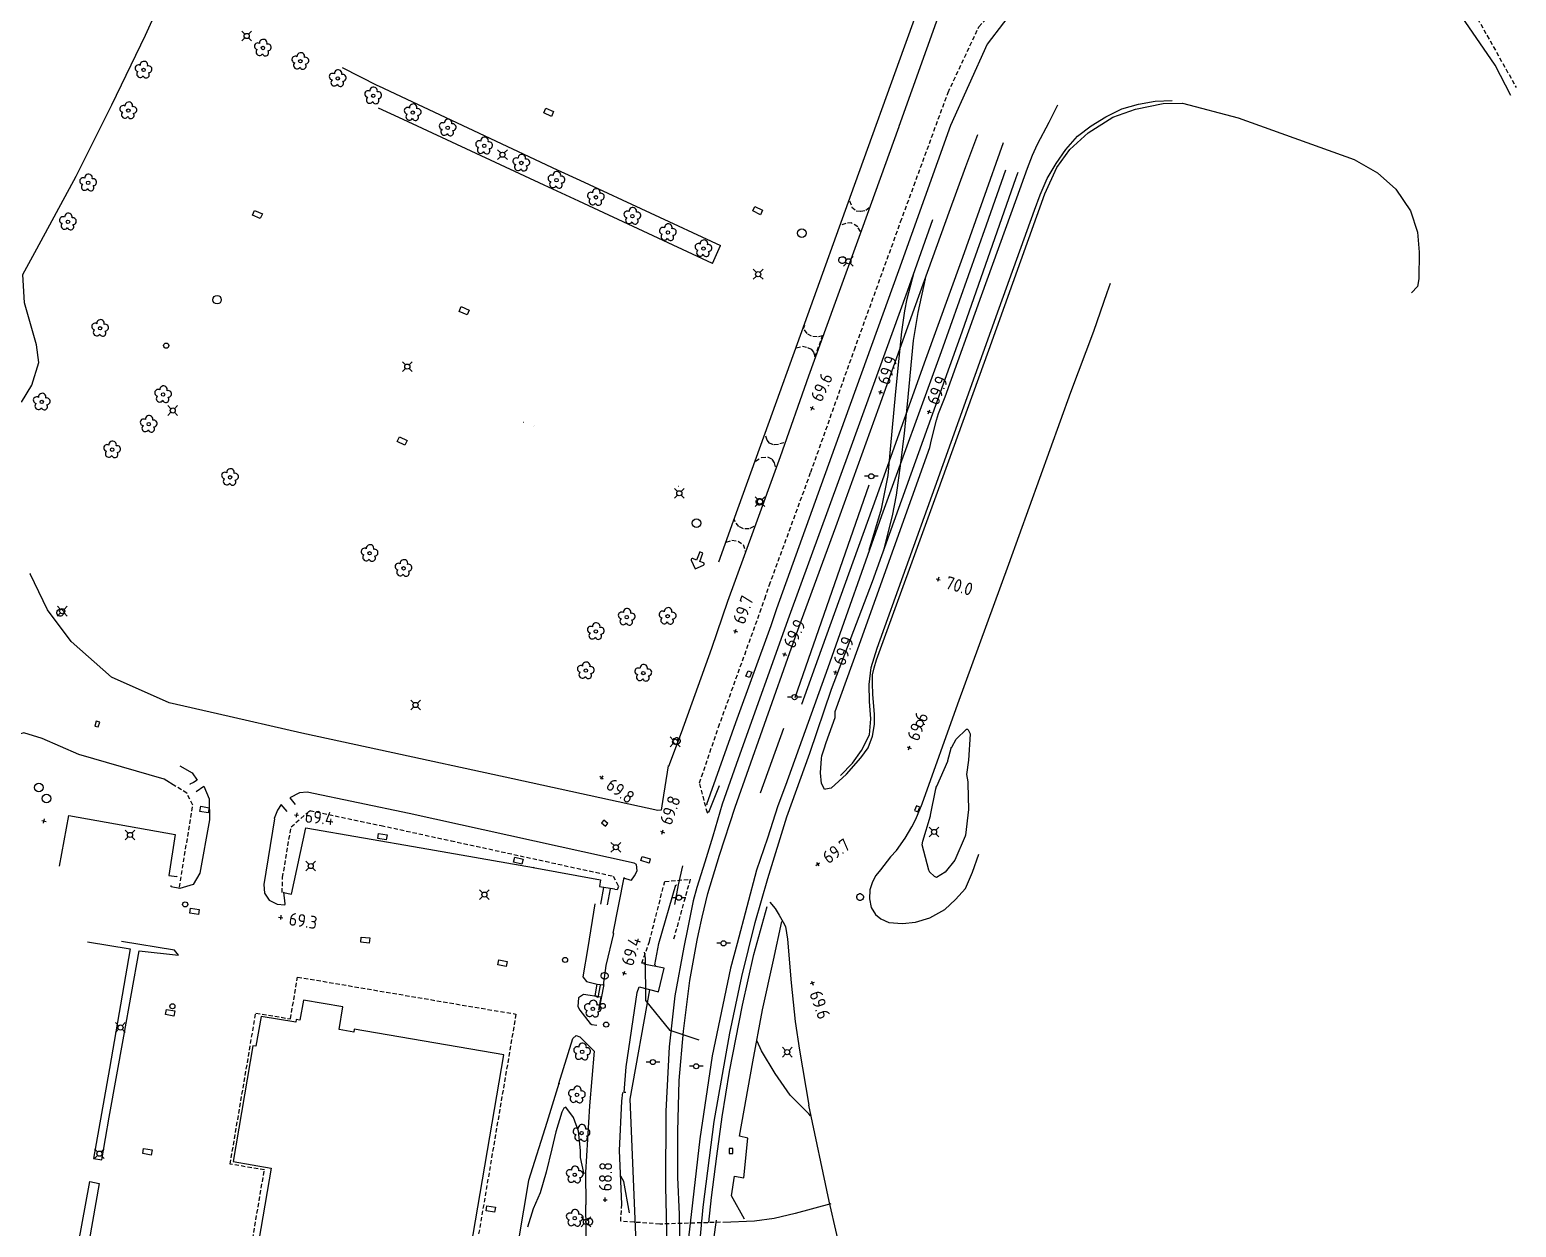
# Model space of a CAD drawing. Header units: metres. Extents: x 152530 to 152967, y 6408371 to 6408801.
# Drawn here: x 152794 to 152967.4, y 6408505.3 to 6408644.9 of the extents above; entities that cross this region are included whole.
import ezdxf
from ezdxf.enums import TextEntityAlignment as Align

# ---------------------------------------------------------------- set-up
doc = ezdxf.new("R2010")
doc.units = ezdxf.units.M
doc.linetypes.add('DASHED', pattern=[0.75, 0.5, -0.25])
for name, color, linetype in [('M-BEF-BELYSNINGSSTOLPE', 4, 'Continuous'), ('M-BEF-BRUNNAR-VA', 4, 'Continuous'), ('M-BEF-BYGGNAD', 3, 'Continuous'), ('M-BEF-ELSKÅP', 4, 'Continuous'), ('M-BEF-MARKLINJE', 4, 'Continuous'), ('M-BEF-MUR', 4, 'Continuous'), ('M-BEF-NIVÅ', 4, 'Continuous'), ('M-BEF-NIVÅKURVA-PRIMÄR-0.5M', 12, 'Continuous'), ('M-BEF-NIVÅKURVA-PRIMÄR-1.0M', 12, 'Continuous'), ('M-BEF-OPTO-INFO', 4, 'Continuous'), ('M-BEF-STAKET', 4, 'STAKET'), ('M-BEF-TELESKÅP', 4, 'Continuous'), ('M-BEF-TRAPPA', 4, 'Continuous'), ('M-BEF-TRÄD', 4, 'Continuous'), ('M-BEF-VÄGKANT', 1, 'DASHED'), ('M-BEF-VÄGKANTSTÖD', 1, 'Continuous'), ('OLD-Bef_Trafikanordning_Vägvisning_o_Portaler', 7, 'Continuous'), ('OLD-M-BEF-BELYSNINGSSTOLPE', 7, 'Continuous'), ('OLD-M-BEF-BRUNNAR-INMÄTT', 7, 'Continuous'), ('OLD-M-BEF-BRUNNAR-VA', 7, 'Continuous'), ('OLD-M-BEF-MARKLINJE', 7, 'Continuous'), ('OLD-M-BEF-TRÄD', 7, 'Continuous'), ('OLD-M-BEF-VÄGKANT', 7, 'Continuous')]:
    doc.layers.add(name, color=color, linetype=linetype)
doc.layers.add('M-BEF-SPÅRVÄG', color=253, linetype='Continuous', lineweight=18)
doc.styles.add('ISO', font='iso8', dxfattribs={"height": 2.5})
doc.styles.add('SNABB', font='iso8')
doc.linetypes.add('STAKET', pattern='A,7,[134,morastr.shx,S=0.8,R=0,X=0,Y=0],0.6,[134,morastr.shx,S=0.8,R=0,X=0,Y=0],1', length=8.6)

# ---------------------------------------------------------------- blocks, each defined once
blk = doc.blocks.new('PRI_T_RÄNNSTEN')
blk.add_lwpolyline([(-0.5, 0.3), (0.5, 0.3), (0.5, -0.3), (-0.5, -0.3)], close=True)
blk = doc.blocks.new('PRI_T_BRUNN')
blk.add_circle((0, 0), 0.3)
blk = doc.blocks.new('PRI_NIVÅ_HÖJDPUNKT_ISM')
for p, q in [((-0.25, 0), (0.25, 0)), ((0, 0.25), (0, -0.25))]:
    blk.add_line(p, q)
blk = doc.blocks.new('PRI_M_LÖVTRÄD')
blk.add_circle((0, 0), 0.2)
for centre, radius, start, end in [((-0.601762, 0.206006), 0.384732, 57.341651, 261.23001), ((0.047722, 0.56156), 0.443002, 345.022908, 184.096476), ((0.585988, 0.07036), 0.392534, 269.444378, 106.321877), ((-0.395828, -0.476108), 0.401424, 131.233971, 330.911027), ((0.306072, -0.564084), 0.367104, 196.976003, 41.224955)]:
    blk.add_arc(centre, radius, start, end)
blk = doc.blocks.new('PRI_L_BELYS')
for points in [[(-0.21, 0.21, 0), (-0.57, 0.57, 0)], [(0.21, 0.21, 0), (0.57, 0.57, 0)], [(-0.21, -0.21, 0), (-0.57, -0.57, 0)], [(0.21, -0.21, 0), (0.57, -0.57, 0)]]:
    blk.add_polyline3d(points)
blk.add_circle((0, 0), 0.3)
blk = doc.blocks.new('PRI_L_ALLM')
for points in [[(-0.3, 0, 0), (-0.8, 0, 0)], [(0.8, 0, 0), (0.3, 0, 0)]]:
    blk.add_polyline3d(points)
blk.add_circle((0, 0), 0.3)
blk = doc.blocks.new('REKTANGEL')
for p, q in [((-0.5, 0.35), (-0.5, -0.35)), ((0.5, 0.35), (-0.5, 0.35)), ((0.5, -0.35), (0.5, 0.35)), ((-0.5, -0.35), (0.5, -0.35))]:
    blk.add_line(p, q)
blk = doc.blocks.new('LÖVTRÄD')
blk.add_circle((0, 0), 0.2)
for centre, radius, start, end in [((-0.601762, 0.206006), 0.384732, 57.341651, 261.23001), ((0.047722, 0.56156), 0.443002, 345.022908, 184.096476), ((0.585988, 0.07036), 0.392534, 269.444378, 106.321877), ((-0.395828, -0.476108), 0.401424, 131.233971, 330.911027), ((0.306072, -0.564084), 0.367104, 196.976003, 41.224955)]:
    blk.add_arc(centre, radius, start, end)
blk = doc.blocks.new('BRUNN')
at = {"linetype": 'Continuous'}
blk.add_circle((0, 0), 0.5, dxfattribs=at)

msp = doc.modelspace()

# ---------------------------------------------------------------- linework, layer by layer
at = {"layer": 'M-BEF-BYGGNAD', "linetype": 'DASHED', "lineweight": -3}
msp.add_lwpolyline([(152848.27, 6408500.57), (152840.71, 6408456.01), (152831.23, 6408457.62), (152832.03, 6408462.32), (152813.49, 6408465.47), (152821.38, 6408511.95), (152817.39, 6408512.62), (152820.38, 6408530.24), (152824.43, 6408529.56), (152825.25, 6408534.44), (152850.73, 6408530.11), (152845.79, 6408500.99)], close=True, dxfattribs=at)
at = {"layer": 'M-BEF-BYGGNAD', "lineweight": -3}
msp.add_lwpolyline([(152814.2, 6408465.62), (152834.17, 6408462.22), (152833.37, 6408457.48), (152840.25, 6408456.28), (152847.85, 6408500.71), (152845.19, 6408501.22), (152849.32, 6408525.36), (152831.85, 6408528.34), (152831.83, 6408528.02), (152830.09, 6408528.33), (152830.52, 6408530.95), (152825.93, 6408531.74), (152825.5, 6408529.42), (152825.11, 6408529.49), (152825.05, 6408529.16), (152820.99, 6408529.85), (152820.39, 6408526.37), (152820.05, 6408526.43), (152817.74, 6408512.93), (152822.16, 6408512.17)], close=True, dxfattribs=at)
at = {"layer": 'M-BEF-ELSKÅP'}
msp.add_lwpolyline([(152877.54, 6408569.54), (152877.82, 6408570.16), (152878.24, 6408569.97), (152877.96, 6408569.35)], close=True, dxfattribs=at)
msp.add_lwpolyline([(152877.54, 6408569.54), (152877.82, 6408570.16), (152878.24, 6408569.97), (152877.96, 6408569.35)], close=True, dxfattribs=at)
at = {"layer": 'M-BEF-MUR'}
msp.add_lwpolyline([(152852.74, 6408547.21), (152860.58, 6408545.76), (152860.48, 6408545.01), (152862.24, 6408544.71), (152862.22, 6408544.73)], dxfattribs=at)
at = {"layer": 'M-BEF-NIVÅKURVA-PRIMÄR-0.5M', "lineweight": -3}
for points in [[(152872.09, 6408527.07), (152868.71, 6408528.19), (152865.9, 6408531.72), (152865.86, 6408536.65), (152865.73, 6408537.35)], [(152885.09, 6408518.27), (152884.9, 6408518.47), (152882.71, 6408520.67), (152880.98, 6408523.19), (152879.39, 6408525.83), (152878.89, 6408526.97)]]:
    msp.add_lwpolyline(points, dxfattribs=at)
at = {"layer": 'M-BEF-NIVÅKURVA-PRIMÄR-1.0M', "lineweight": -3}
msp.add_lwpolyline([(152903.43, 6408557.19), (152903.43, 6408556.99), (152903.53, 6408553.98), (152903.18, 6408550.98), (152903.12, 6408550.85), (152901.92, 6408548.05), (152900.8, 6408546.68), (152899.81, 6408546.04), (152899.55, 6408546.17), (152898.96, 6408546.7), (152898.97, 6408546.76), (152898.9, 6408546.9), (152898.14, 6408549.84), (152898.21, 6408550.3), (152899.08, 6408553.23), (152899.08, 6408553.3), (152899.7, 6408556.37), (152899.76, 6408556.5), (152899.76, 6408556.56), (152899.83, 6408556.69), (152901.1, 6408559.62), (152901.1, 6408559.69), (152901.5, 6408561.12), (152901.5, 6408561.19), (152901.57, 6408561.25), (152902.1, 6408562.16), (152903.28, 6408563.33), (152903.41, 6408563.33), (152903.48, 6408563.27), (152903.74, 6408562.81), (152903.74, 6408562.74), (152903.51, 6408559.74), (152903.31, 6408558.04)], close=True, dxfattribs=at)
for points in [[(152858.74, 6408511.48), (152858.67, 6408511.59), (152858.26, 6408513.38), (152858.26, 6408514.2), (152858.03, 6408516.45), (152857.46, 6408518.06), (152856.57, 6408519.25), (152856.32, 6408519.14), (152856.08, 6408518.7), (152855.4, 6408516.37), (152854.91, 6408514.39), (152854.26, 6408511.67), (152853.56, 6408509.28), (152852.75, 6408507.42), (152852.06, 6408505.26)], [(152863.96, 6408506.96), (152863.33, 6408510.58), (152862.97, 6408511.23)]]:
    msp.add_lwpolyline(points, dxfattribs=at)
at = {"layer": 'M-BEF-OPTO-INFO'}
for p, q in [((152888.41, 6408618.1), (152888.45, 6408618.22)), ((152888.41, 6408617.97), (152888.41, 6408618.1)), ((152888.45, 6408617.85), (152888.41, 6408617.97)), ((152888.45, 6408618.22), (152888.52, 6408618.32)), ((152888.52, 6408617.75), (152888.45, 6408617.85)), ((152888.52, 6408618.32), (152888.62, 6408618.39)), ((152888.62, 6408617.68), (152888.52, 6408617.75)), ((152888.62, 6408618.39), (152888.74, 6408618.43)), ((152888.74, 6408617.64), (152888.62, 6408617.68)), ((152888.74, 6408618.43), (152888.87, 6408618.43)), ((152888.87, 6408617.64), (152888.74, 6408617.64)), ((152888.87, 6408618.43), (152888.99, 6408618.39)), ((152888.99, 6408617.68), (152888.87, 6408617.64)), ((152888.99, 6408618.39), (152889.09, 6408618.32)), ((152889.09, 6408617.75), (152888.99, 6408617.68)), ((152889.09, 6408618.32), (152889.16, 6408618.22)), ((152889.16, 6408617.85), (152889.09, 6408617.75)), ((152889.16, 6408618.22), (152889.2, 6408618.1)), ((152889.2, 6408617.97), (152889.16, 6408617.85)), ((152889.2, 6408618.1), (152889.2, 6408617.97)), ((152878.75, 6408589.92), (152878.79, 6408590.04)), ((152878.75, 6408589.8), (152878.75, 6408589.92)), ((152878.79, 6408589.68), (152878.75, 6408589.8)), ((152878.79, 6408590.04), (152878.86, 6408590.14)), ((152878.86, 6408589.58), (152878.79, 6408589.68)), ((152878.86, 6408590.14), (152878.96, 6408590.21)), ((152878.96, 6408589.5), (152878.86, 6408589.58)), ((152878.96, 6408590.21), (152879.08, 6408590.25)), ((152879.08, 6408589.46), (152878.96, 6408589.5)), ((152879.08, 6408590.25), (152879.21, 6408590.25)), ((152879.2, 6408589.46), (152879.08, 6408589.46)), ((152879.32, 6408589.5), (152879.2, 6408589.46)), ((152879.21, 6408590.25), (152879.33, 6408590.21)), ((152879.42, 6408589.57), (152879.32, 6408589.5)), ((152879.33, 6408590.21), (152879.43, 6408590.14)), ((152879.5, 6408589.67), (152879.42, 6408589.57)), ((152879.43, 6408590.14), (152879.5, 6408590.04)), ((152879.5, 6408590.04), (152879.54, 6408589.92)), ((152879.54, 6408589.79), (152879.5, 6408589.67)), ((152879.54, 6408589.92), (152879.54, 6408589.79)), ((152797.21, 6408577.11), (152797.29, 6408577.21)), ((152797.29, 6408577.21), (152797.39, 6408577.28)), ((152797.39, 6408577.28), (152797.51, 6408577.32)), ((152797.51, 6408577.32), (152797.63, 6408577.32)), ((152797.63, 6408577.32), (152797.75, 6408577.28)), ((152797.75, 6408577.28), (152797.85, 6408577.21)), ((152797.85, 6408577.21), (152797.93, 6408577.11)), ((152797.17, 6408576.99), (152797.21, 6408577.11)), ((152797.17, 6408576.86), (152797.17, 6408576.99)), ((152797.21, 6408576.74), (152797.17, 6408576.86)), ((152797.29, 6408576.64), (152797.21, 6408576.74)), ((152797.39, 6408576.57), (152797.29, 6408576.64)), ((152797.51, 6408576.53), (152797.39, 6408576.57)), ((152797.63, 6408576.53), (152797.51, 6408576.53)), ((152797.75, 6408576.57), (152797.63, 6408576.53)), ((152797.85, 6408576.64), (152797.75, 6408576.57)), ((152797.93, 6408576.74), (152797.85, 6408576.64)), ((152797.93, 6408577.11), (152797.97, 6408576.99)), ((152797.97, 6408576.86), (152797.93, 6408576.74)), ((152797.97, 6408576.99), (152797.97, 6408576.86)), ((152897.46, 6408564.06), (152897.5, 6408564.18)), ((152897.46, 6408563.94), (152897.46, 6408564.06)), ((152897.5, 6408563.81), (152897.46, 6408563.94)), ((152897.5, 6408564.18), (152897.57, 6408564.28)), ((152897.57, 6408563.71), (152897.5, 6408563.81)), ((152897.57, 6408564.28), (152897.67, 6408564.35)), ((152897.67, 6408563.64), (152897.57, 6408563.71)), ((152897.67, 6408564.35), (152897.79, 6408564.39)), ((152897.79, 6408563.6), (152897.67, 6408563.64)), ((152897.79, 6408564.39), (152897.92, 6408564.39)), ((152897.91, 6408563.6), (152897.79, 6408563.6)), ((152898.03, 6408563.64), (152897.91, 6408563.6)), ((152897.92, 6408564.39), (152898.04, 6408564.35)), ((152898.14, 6408563.71), (152898.03, 6408563.64)), ((152898.04, 6408564.35), (152898.14, 6408564.28)), ((152898.14, 6408564.28), (152898.21, 6408564.18)), ((152898.21, 6408563.81), (152898.14, 6408563.71)), ((152898.21, 6408564.18), (152898.25, 6408564.06)), ((152898.25, 6408563.93), (152898.21, 6408563.81)), ((152898.25, 6408564.06), (152898.25, 6408563.93)), ((152869.08, 6408562.02), (152869.12, 6408562.14)), ((152869.08, 6408561.9), (152869.08, 6408562.02)), ((152869.12, 6408561.77), (152869.08, 6408561.9)), ((152869.12, 6408562.14), (152869.2, 6408562.24)), ((152869.2, 6408561.67), (152869.12, 6408561.77)), ((152869.2, 6408562.24), (152869.3, 6408562.31)), ((152869.3, 6408561.6), (152869.2, 6408561.67)), ((152869.3, 6408562.31), (152869.42, 6408562.35)), ((152869.42, 6408561.56), (152869.3, 6408561.6)), ((152869.42, 6408562.35), (152869.54, 6408562.35)), ((152869.54, 6408562.35), (152869.66, 6408562.31)), ((152869.66, 6408561.6), (152869.54, 6408561.56)), ((152869.66, 6408562.31), (152869.76, 6408562.24)), ((152869.76, 6408561.67), (152869.66, 6408561.6)), ((152869.76, 6408562.24), (152869.84, 6408562.14)), ((152869.83, 6408561.77), (152869.76, 6408561.67)), ((152869.88, 6408561.89), (152869.83, 6408561.77)), ((152869.84, 6408562.14), (152869.88, 6408562.02)), ((152869.88, 6408562.02), (152869.88, 6408561.89)), ((152869.54, 6408561.56), (152869.42, 6408561.56)), ((152890.48, 6408543.83), (152890.52, 6408543.95)), ((152890.48, 6408543.7), (152890.48, 6408543.83)), ((152890.52, 6408543.58), (152890.48, 6408543.7)), ((152890.52, 6408543.95), (152890.59, 6408544.05)), ((152890.59, 6408543.48), (152890.52, 6408543.58)), ((152890.59, 6408544.05), (152890.7, 6408544.12)), ((152890.69, 6408543.41), (152890.59, 6408543.48)), ((152890.81, 6408543.37), (152890.69, 6408543.41)), ((152890.7, 6408544.12), (152890.82, 6408544.16)), ((152890.94, 6408543.37), (152890.81, 6408543.37)), ((152890.82, 6408544.16), (152890.94, 6408544.16)), ((152890.94, 6408544.16), (152891.06, 6408544.12)), ((152891.06, 6408543.41), (152890.94, 6408543.37)), ((152891.06, 6408544.12), (152891.16, 6408544.04)), ((152891.16, 6408543.48), (152891.06, 6408543.41)), ((152891.16, 6408544.04), (152891.23, 6408543.94)), ((152891.23, 6408543.58), (152891.16, 6408543.48)), ((152891.23, 6408543.94), (152891.27, 6408543.82)), ((152891.27, 6408543.7), (152891.23, 6408543.58)), ((152891.27, 6408543.82), (152891.27, 6408543.7)), ((152860.69, 6408534.65), (152860.73, 6408534.77)), ((152860.69, 6408534.52), (152860.69, 6408534.65)), ((152860.73, 6408534.4), (152860.69, 6408534.52)), ((152860.73, 6408534.77), (152860.8, 6408534.87)), ((152860.8, 6408534.3), (152860.73, 6408534.4)), ((152860.8, 6408534.87), (152860.9, 6408534.94)), ((152860.9, 6408534.23), (152860.8, 6408534.3)), ((152860.9, 6408534.94), (152861.02, 6408534.98)), ((152861.02, 6408534.19), (152860.9, 6408534.23)), ((152861.02, 6408534.98), (152861.15, 6408534.98)), ((152861.15, 6408534.19), (152861.02, 6408534.19)), ((152861.15, 6408534.98), (152861.27, 6408534.94)), ((152861.27, 6408534.23), (152861.15, 6408534.19)), ((152861.27, 6408534.94), (152861.37, 6408534.86)), ((152861.37, 6408534.3), (152861.27, 6408534.23)), ((152861.37, 6408534.86), (152861.44, 6408534.76)), ((152861.44, 6408534.4), (152861.37, 6408534.3)), ((152861.44, 6408534.76), (152861.48, 6408534.64)), ((152861.48, 6408534.52), (152861.44, 6408534.4)), ((152861.48, 6408534.64), (152861.48, 6408534.52)), ((152858.89, 6408505.98), (152858.93, 6408506.1)), ((152858.93, 6408506.1), (152859, 6408506.2)), ((152859, 6408506.2), (152859.1, 6408506.27)), ((152859.1, 6408506.27), (152859.22, 6408506.31)), ((152859.22, 6408506.31), (152859.35, 6408506.31)), ((152859.35, 6408506.31), (152859.47, 6408506.27)), ((152859.47, 6408506.27), (152859.57, 6408506.2)), ((152859.57, 6408506.2), (152859.64, 6408506.1)), ((152858.89, 6408505.86), (152858.89, 6408505.98)), ((152858.93, 6408505.74), (152858.89, 6408505.86)), ((152859, 6408505.64), (152858.93, 6408505.74)), ((152859.1, 6408505.56), (152859, 6408505.64)), ((152859.22, 6408505.52), (152859.1, 6408505.56)), ((152859.34, 6408505.52), (152859.22, 6408505.52)), ((152859.46, 6408505.56), (152859.34, 6408505.52)), ((152859.56, 6408505.63), (152859.46, 6408505.56)), ((152859.64, 6408505.73), (152859.56, 6408505.63)), ((152859.64, 6408506.1), (152859.68, 6408505.98)), ((152859.68, 6408505.85), (152859.64, 6408505.73)), ((152859.68, 6408505.98), (152859.68, 6408505.85))]:
    msp.add_line(p, q, dxfattribs=at)
at = {"layer": 'M-BEF-SPÅRVÄG', "lineweight": -3}
for points in [[(152886.41, 6408560.25, 70.07), (152886.67, 6408561.05, 70.09), (152886.94, 6408561.77, 70.03), (152887.96, 6408564.69, 70.04), (152887.96, 6408565.09, 70.06), (152887.99, 6408565.42, 70.06), (152890.63, 6408572.71, 70.09), (152899, 6408596.19, 70.24), (152899.22, 6408597.09, 70.19), (152899.8, 6408599.38, 70.18), (152900.02, 6408600.15, 70.22), (152900.79, 6408602.09, 70.21), (152905.03, 6408613.9, 70.22), (152909.18, 6408625.29, 70.27), (152910.42, 6408628.74, 70.28), (152910.99, 6408630.27, 70.24), (152911.58, 6408631.55, 70.22), (152912.93, 6408634.11, 70.24), (152913.94, 6408636.13, 70.28)], [(152872.03, 6408539.46, 69.77), (152872.45, 6408541.41, 69.89), (152873.12, 6408544.16, 69.89), (152874.47, 6408548.65, 69.89), (152876.32, 6408554.23, 69.94), (152879.49, 6408563.26, 70.02), (152883.36, 6408574.14, 70.03), (152888.04, 6408586.92, 70.05), (152893.12, 6408600.93, 70.19), (152897.4, 6408612.86, 70.21), (152901.28, 6408623.61, 70.22), (152903.22, 6408628.95, 70.23), (152904.62, 6408632.67, 70.21)], [(152884.07, 6408566.27, 70.15), (152886.37, 6408572.64, 70.22), (152892.92, 6408590.69, 70.23), (152898.4, 6408606.06, 70.28), (152902.88, 6408618.37, 70.3), (152907.62, 6408631.73, 70.18)], [(152907.86, 6408628.53, 70.18), (152905.57, 6408622.1, 70.17), (152900.34, 6408607.33, 70.17), (152893.36, 6408588.23, 70.17), (152887.12, 6408570.51, 70.09), (152882.16, 6408556.78, 70.05), (152881.29, 6408554.42, 70.05), (152880.08, 6408550.63, 69.99), (152878.8, 6408546.9, 69.98), (152876.53, 6408538.35, 69.94), (152875.76, 6408535.48, 69.94)], [(152877.08, 6408534.51, 69.89), (152878.62, 6408540.81, 69.85), (152880.1, 6408545.91, 69.91), (152882.33, 6408553.1, 69.91), (152885.01, 6408560.56, 69.99), (152887.56, 6408568.02, 70.02), (152892.32, 6408580.57, 70.04), (152902.78, 6408609.67, 70.12), (152909.09, 6408627.65, 70.21), (152909.31, 6408628.28, 70.22)], [(152899.34, 6408622.73, 70.25), (152896.37, 6408614.37, 70.25), (152889.68, 6408595.92, 70.18), (152882.6, 6408576.5, 69.95), (152876.65, 6408559.88, 69.95), (152874.77, 6408554.6, 69.95), (152873.7, 6408550.88, 69.95), (152872.76, 6408547.82, 69.95), (152871.82, 6408544.88, 69.93), (152871.42, 6408543.32, 69.93), (152870.78, 6408540.21, 69.93)], [(152891.95, 6408584.21, 70.22), (152893.37, 6408589.03, 70.08), (152894.14, 6408592.9, 70.14), (152894.44, 6408595.98, 70.14), (152895.05, 6408602.72, 70.18), (152895.76, 6408609.67, 70.11), (152896.11, 6408612.13, 70.13), (152896.37, 6408613.5, 70.13), (152897.18, 6408616.64, 70.18)], [(152898.48, 6408615.85, 70.19), (152897.6, 6408611.94, 70.19), (152897.09, 6408608.66, 70.12), (152896.37, 6408601.24, 70.16), (152896.02, 6408597.86, 70.18), (152895.61, 6408594.35, 70.18), (152895.09, 6408590.61, 70.18), (152894.62, 6408588.22, 70.18), (152893.57, 6408584.05, 70.14)], [(152887.51, 6408556.47, 70.04), (152886.84, 6408556.35, 70.04), (152886.72, 6408556.29, 70.04), (152886.56, 6408556.67, 70.03), (152886.36, 6408556.99, 70.05), (152886.25, 6408558.24, 70.04), (152886.39, 6408559.93, 70.04), (152886.41, 6408560.25, 70.04)], [(152873.24, 6408505.82, 69.41), (152873.55, 6408508.75, 69.49), (152874.16, 6408513.56, 69.67), (152874.8, 6408518.12, 69.73), (152875.65, 6408523.44, 69.82), (152877.15, 6408531.14, 69.85), (152878.49, 6408537.05, 69.88), (152880.03, 6408542.65, 69.94)], [(152870.78, 6408540.21, 69.7), (152870.3, 6408537.92, 69.72), (152869.28, 6408532.25, 69.71), (152868.59, 6408526.31, 69.54), (152868.2, 6408518.79, 69.52), (152868.17, 6408509.96, 69.38), (152868.36, 6408501.65, 69.15), (152868.63, 6408491.18, 69.05), (152868.89, 6408483.12, 68.91), (152868.47, 6408477.83, 68.84), (152867.29, 6408463, 68.4), (152866.27, 6408449.28, 68.07), (152865.75, 6408443.82, 68)], [(152867.21, 6408443.73, 68), (152868.54, 6408459.19, 68.44), (152869.7, 6408473.69, 68.57), (152870.45, 6408482.97, 68.74), (152870.34, 6408487.74, 68.86), (152870.06, 6408494.03, 69.1), (152869.91, 6408500.77, 69.24), (152869.82, 6408506.73, 69.32), (152869.63, 6408511.11, 69.39), (152869.6, 6408516.41, 69.44), (152869.76, 6408522.36, 69.56), (152870.26, 6408528.11, 69.62), (152871.01, 6408534.05, 69.67), (152871.88, 6408538.75, 69.76), (152872.03, 6408539.46, 69.77)], [(152875.76, 6408535.48, 69.76), (152873.61, 6408525.24, 69.76), (152872.2, 6408515.58, 69.59), (152871.05, 6408505.73, 69.36), (152870.12, 6408497.5, 69.37), (152869.29, 6408487.37, 69.09), (152868.56, 6408478.94, 68.95)], [(152870.23, 6408480.16, 68.94), (152870.8, 6408487.74, 69.08), (152871.94, 6408500.87, 69.3), (152872.58, 6408507.59, 69.37), (152873.87, 6408517.58, 69.64), (152875.68, 6408527.89, 69.72), (152877.08, 6408534.51, 69.76)]]:
    msp.add_polyline3d(points, dxfattribs=at)
at = {"layer": 'M-BEF-STAKET', "ltscale": 0.5, "flags": 128}
for points in [[(152966.8, 6408637.21), (152964.97, 6408640.78), (152961.04, 6408646.49), (152954.58, 6408652.79), (152946.77, 6408656.85), (152933.99, 6408659.38), (152922.16, 6408657.23), (152911.44, 6408650.75), (152911.43, 6408650.73), (152905.69, 6408643.2), (152901.44, 6408633.75), (152895.36, 6408616.78), (152887.91, 6408596.14), (152881.14, 6408577.37), (152880.47, 6408575.39), (152876.33, 6408564.08), (152872.98, 6408554.57), (152873.07, 6408554.58)], [(152867.06, 6408535.76), (152866.95, 6408535.86), (152867.39, 6408538.36), (152869.4, 6408545.17), (152869.46, 6408545.16)]]:
    msp.add_lwpolyline(points, dxfattribs=at)
at = {"layer": 'M-BEF-STAKET', "lineweight": -3, "ltscale": 0.5}
for points in [[(152888.6, 6408557.93), (152890.01, 6408559.36), (152891.03, 6408560.84), (152891.98, 6408562.67), (152892.15, 6408564.55), (152891.99, 6408566.57), (152891.95, 6408568.55), (152892.16, 6408570.54), (152892.88, 6408572.78), (152899.64, 6408591.58), (152907.11, 6408612.43), (152911.21, 6408623.86), (152911.87, 6408625.64), (152912.7, 6408627.54), (152913.74, 6408629.3), (152914.87, 6408630.93), (152916.24, 6408632.48), (152917.83, 6408633.69), (152919.56, 6408634.73), (152921.41, 6408635.66), (152923.34, 6408636.21), (152925.31, 6408636.57), (152927.29, 6408636.66)], [(152883.29, 6408567.02), (152891.92, 6408591.83)], [(152879.25, 6408555.9), (152881.98, 6408563.46)], [(152869.27, 6408542.91), (152869.68, 6408545.2), (152870.2, 6408547.42)], [(152877.4, 6408506.21), (152875.89, 6408508.91), (152876.24, 6408511.21), (152877.32, 6408511.01), (152877.8, 6408515.64), (152876.82, 6408515.89), (152878.35, 6408524.56), (152879.48, 6408530.6), (152880.77, 6408536.42), (152881.74, 6408540.9)], [(152866.34, 6408532.9), (152866.3, 6408532.93), (152864, 6408520.21), (152864.68, 6408504.39), (152864.7, 6408501.65), (152866.34, 6408502.08), (152866.34, 6408494.55), (152866.38, 6408485.99), (152865.42, 6408473.57), (152864.82, 6408461.58), (152864.26, 6408446.46), (152864.15, 6408443.32), (152863.62, 6408440.38)], [(152873.8, 6408503.86), (152874.11, 6408506.07)]]:
    msp.add_lwpolyline(points, dxfattribs=at)
at = {"layer": 'M-BEF-TELESKÅP'}
msp.add_lwpolyline([(152866.4, 6408548.21), (152866.26, 6408547.72), (152865.3, 6408548.01), (152865.45, 6408548.5)], close=True, dxfattribs=at)
at = {"layer": 'M-BEF-TRAPPA'}
for points in [[(152860.94, 6408544.88), (152860.58, 6408542.93)], [(152861.43, 6408542.86), (152861.78, 6408544.73), (152861.77, 6408544.72)], [(152860.54, 6408533.48), (152860.3, 6408532.06), (152859.98, 6408532.25), (152860.22, 6408533.6)]]:
    msp.add_lwpolyline(points, dxfattribs=at)
at = {"layer": 'M-BEF-VÄGKANT'}
for points in [[(152873.07, 6408553.61), (152873.03, 6408553.59), (152873.06, 6408553.58), (152872.15, 6408557.09), (152874.36, 6408563.56), (152879.77, 6408578.55), (152880.29, 6408580.11), (152885.13, 6408593.3), (152890.21, 6408607.57), (152895.61, 6408622.49), (152901.15, 6408637.59), (152904.74, 6408645.24), (152909.84, 6408650.78), (152915.05, 6408654.93), (152922.86, 6408658.59), (152931.96, 6408660.31), (152940.43, 6408659.87), (152949.61, 6408656.9), (152956.83, 6408652.32), (152962.91, 6408646.21), (152967.43, 6408638.16)], [(152811.48, 6408544.9), (152813.03, 6408554.49), (152812.34, 6408555.87), (152811.06, 6408556.67)], [(152823.46, 6408544.3), (152823.51, 6408546.04), (152824.5, 6408551.95), (152826.7, 6408553.85), (152835, 6408552.1), (152843.16, 6408550.33), (152862.09, 6408546.2), (152862.69, 6408545.01), (152862.53, 6408544.61), (152862.25, 6408544.63)], [(152865.72, 6408536.05), (152865.41, 6408536.05), (152866.31, 6408538.59), (152868.09, 6408545.58), (152871.06, 6408545.84), (152869.1, 6408538.79)]]:
    msp.add_lwpolyline(points, dxfattribs=at)
at = {"layer": 'M-BEF-VÄGKANT', "lineweight": -3}
for points in [[(152889.65, 6408624.95), (152889.92, 6408624.2), (152890.44, 6408623.8), (152890.96, 6408623.73), (152891.55, 6408623.85), (152891.92, 6408624.18)], [(152890.92, 6408621.38), (152890.6, 6408621.91), (152889.89, 6408622.37), (152889.23, 6408622.32), (152888.62, 6408622.1)], [(152883.44, 6408607.81), (152884.16, 6408607.99), (152884.74, 6408607.85), (152885.19, 6408607.65), (152885.45, 6408607.31), (152885.61, 6408606.74), (152886.51, 6408609.2), (152885.87, 6408609.07), (152885.22, 6408609.15), (152884.7, 6408609.48), (152884.28, 6408610.07), (152884.42, 6408610.46)], [(152881.98, 6408596.73), (152881.35, 6408596.55), (152880.76, 6408596.5), (152880.31, 6408596.7), (152880.05, 6408597.03), (152879.81, 6408597.75)], [(152878.69, 6408594.58), (152879.37, 6408595.02), (152880.09, 6408595.08), (152880.6, 6408594.81), (152880.86, 6408594.41), (152880.98, 6408593.93)], [(152878.49, 6408586.96), (152877.92, 6408586.7), (152877.26, 6408586.71), (152876.75, 6408586.98), (152876.3, 6408587.51), (152876.21, 6408587.74)], [(152875.27, 6408585.14), (152875.93, 6408585.36), (152876.65, 6408585.28), (152877.23, 6408584.88), (152877.47, 6408584.1)], [(152862.95, 6408505.97), (152863.08, 6408507.94)], [(152874.61, 6408505.84), (152867.5, 6408505.63), (152862.95, 6408505.97)]]:
    msp.add_lwpolyline(points, dxfattribs=at)
at = {"layer": 'M-BEF-VÄGKANTSTÖD'}
for points in [[(152874.4, 6408582.86), (152876.12, 6408587.63), (152879.79, 6408597.84), (152884.44, 6408610.67), (152890.23, 6408626.76), (152896.11, 6408643.03), (152902.03, 6408659.48)], [(152900.14, 6408646.88), (152895.39, 6408633.62), (152895.4, 6408633.59), (152891.03, 6408621.54), (152887.83, 6408612.65), (152884.86, 6408604.49), (152881.56, 6408595.09), (152878.4, 6408586.43), (152875.42, 6408578.21)], [(152875.42, 6408578.21), (152873.53, 6408572.76), (152870, 6408562.91), (152868.51, 6408558.99), (152868.47, 6408559.06), (152867.84, 6408554.89), (152867.68, 6408553.9), (152867.27, 6408553.85), (152850.38, 6408557.54), (152834.93, 6408560.9), (152825.76, 6408562.87), (152815.92, 6408565.12), (152810.28, 6408566.41), (152803.53, 6408569.39), (152798.86, 6408573.58), (152796.08, 6408577.25), (152794.05, 6408581.45), (152794.08, 6408581.51)], [(152873.53, 6408572.76), (152870, 6408562.91), (152868.51, 6408558.99), (152868.47, 6408559.06), (152867.84, 6408554.89), (152867.68, 6408553.9), (152867.27, 6408553.85), (152850.38, 6408557.54), (152834.93, 6408560.9), (152825.76, 6408562.87), (152815.92, 6408565.12), (152810.28, 6408566.41), (152803.53, 6408569.39), (152798.86, 6408573.58), (152796.08, 6408577.25), (152794.05, 6408581.45), (152794.08, 6408581.51)], [(152811.53, 6408559.08), (152812.97, 6408558.26), (152813.55, 6408557.41), (152813.1, 6408557.11), (152812.7, 6408556.94), (152812.68, 6408556.91), (152812.74, 6408556.92)], [(152813.41, 6408556.07), (152814.32, 6408556.69), (152814.95, 6408555.22), (152814.97, 6408552.78), (152813.85, 6408546.54), (152813.06, 6408545.22), (152811.53, 6408544.76), (152810.49, 6408544.95), (152810.49, 6408545.12)], [(152813.41, 6408556.07), (152814.32, 6408556.69), (152814.95, 6408555.22), (152814.97, 6408552.78)], [(152874.43, 6408556.72), (152873.21, 6408553.64), (152873.13, 6408553.69)], [(152860.96, 6408533.5), (152861.26, 6408535.77), (152862.14, 6408539.53), (152862.07, 6408539.54), (152863.34, 6408546.04), (152863.39, 6408545.95), (152864, 6408545.77), (152864.22, 6408545.75), (152864.56, 6408546.25), (152864.88, 6408546.84), (152864.8, 6408547.56), (152864.52, 6408547.73), (152838.29, 6408553.52), (152826.38, 6408556.01), (152825.47, 6408555.91), (152824.37, 6408555.32), (152824.96, 6408554.55)], [(152860.96, 6408533.5), (152861.26, 6408535.77), (152862.14, 6408539.53), (152862.07, 6408539.54), (152863.34, 6408546.04), (152863.39, 6408545.95), (152864, 6408545.77), (152864.22, 6408545.75), (152864.56, 6408546.25), (152864.88, 6408546.84), (152864.8, 6408547.56), (152864.52, 6408547.73), (152838.29, 6408553.52), (152826.38, 6408556.01), (152825.47, 6408555.91), (152824.37, 6408555.32), (152824.96, 6408554.55)], [(152797.48, 6408547.35), (152798.58, 6408553.26)], [(152797.48, 6408547.35), (152798.58, 6408553.26)], [(152798.58, 6408553.26), (152810.96, 6408551.04), (152810.24, 6408546.26), (152811.18, 6408546.15), (152811.19, 6408546.23)], [(152824.05, 6408553.75), (152823.34, 6408554.54), (152822.9, 6408553.89), (152822.51, 6408552.94), (152822.55, 6408552.88), (152821.31, 6408545.22), (152821.41, 6408544.21), (152821.93, 6408543.39), (152822.88, 6408542.94), (152823.77, 6408542.84), (152823.8, 6408542.99), (152823.64, 6408544.32), (152823.6, 6408544.29), (152824.54, 6408544.09), (152826.21, 6408551.85), (152839.69, 6408549.5), (152852.77, 6408547.22), (152852.81, 6408547.29)], [(152824.05, 6408553.75), (152823.34, 6408554.54), (152822.9, 6408553.89), (152822.51, 6408552.94), (152822.55, 6408552.88), (152821.31, 6408545.22), (152821.41, 6408544.21), (152821.93, 6408543.39), (152822.88, 6408542.94), (152823.77, 6408542.84), (152823.8, 6408542.99), (152823.64, 6408544.32), (152823.6, 6408544.29), (152824.54, 6408544.09), (152826.21, 6408551.85), (152839.69, 6408549.5), (152852.77, 6408547.22), (152852.81, 6408547.29)], [(152813.85, 6408546.54), (152813.06, 6408545.22), (152811.53, 6408544.76), (152810.49, 6408544.95), (152810.49, 6408545.12)], [(152859.95, 6408542.96), (152859.1, 6408537.9), (152858.54, 6408534.45), (152858.98, 6408533.92), (152860.19, 6408533.59), (152860.96, 6408533.54), (152861, 6408533.57), (152860.41, 6408530.56), (152860.69, 6408532.08), (152858.63, 6408532.42), (152858.02, 6408532), (152857.97, 6408531.01), (152858.17, 6408530.56), (152859.38, 6408529.01), (152859.59, 6408528.89), (152860.16, 6408528.82)], [(152859.95, 6408542.96), (152859.1, 6408537.9), (152858.54, 6408534.45), (152858.98, 6408533.92), (152860.19, 6408533.59), (152860.96, 6408533.54), (152861, 6408533.57), (152860.41, 6408530.56), (152860.69, 6408532.08), (152858.63, 6408532.42), (152858.02, 6408532), (152857.97, 6408531.01), (152858.17, 6408530.56), (152859.38, 6408529.01), (152859.59, 6408528.89), (152860.16, 6408528.82)], [(152800.76, 6408538.56), (152805.73, 6408537.71), (152803.3, 6408523.78)], [(152801.44, 6408513.28), (152802.41, 6408513.13), (152803.28, 6408518.08), (152804.98, 6408527.53), (152806.77, 6408537.51), (152811.35, 6408536.97), (152810.89, 6408537.58), (152804.71, 6408538.57)], [(152863.56, 6408520.98), (152863.34, 6408520.97), (152863.6, 6408523.97), (152864.88, 6408532.63), (152865.12, 6408533.28), (152867.37, 6408532.72), (152868.01, 6408535.47), (152865.65, 6408535.95)], [(152855.72, 6408522.02), (152857.35, 6408527.27), (152857.77, 6408527.64), (152858.18, 6408527.48), (152859.84, 6408525.81), (152859.3, 6408519.41)], [(152803.3, 6408523.78), (152801.44, 6408513.28)], [(152790.38, 6408477.84), (152795.15, 6408476.97), (152797.27, 6408489.49), (152799.24, 6408500.86), (152801.01, 6408510.6), (152802.1, 6408510.36), (152800.17, 6408499.3), (152798.37, 6408489.04), (152796.28, 6408476.85), (152801.2, 6408475.76), (152800.99, 6408475.43), (152800.52, 6408475.39), (152790.85, 6408477.09), (152790.42, 6408477.38), (152790.42, 6408477.71)]]:
    msp.add_lwpolyline(points, dxfattribs=at)
at = {"layer": 'M-BEF-VÄGKANTSTÖD', "lineweight": -3}
for points in [[(152887.51, 6408556.47), (152889.3, 6408558.09), (152890.95, 6408559.98), (152891.81, 6408561.15), (152892.34, 6408562.52), (152892.55, 6408563.9), (152892.56, 6408565.07), (152892.38, 6408567.44), (152892.33, 6408568.68), (152892.34, 6408569.66), (152892.54, 6408570.51), (152892.81, 6408571.43), (152899.91, 6408590.96), (152905.88, 6408607.55), (152912.44, 6408625.77), (152913.84, 6408628.84), (152915.36, 6408630.93), (152917.48, 6408632.87), (152920.38, 6408634.69), (152923, 6408635.65), (152926.22, 6408636.28), (152928.51, 6408636.33), (152934.98, 6408634.64), (152948.51, 6408629.75), (152951.25, 6408628.22), (152953.39, 6408626.31), (152955.08, 6408623.8), (152955.91, 6408621.31), (152956.09, 6408618.95), (152956.06, 6408615.87), (152955.92, 6408614.96), (152955.22, 6408614.22)], [(152894.42, 6408548.45), (152895.12, 6408549.21), (152896.12, 6408550.64), (152896.91, 6408551.94), (152897.38, 6408552.85), (152898.11, 6408554.62), (152902.27, 6408566.31), (152908.23, 6408582.57), (152915.47, 6408602.63), (152918.14, 6408609.75), (152919.69, 6408614.25), (152920.09, 6408615.36)], [(152894.42, 6408548.45), (152893.26, 6408546.94), (152892.73, 6408546.29), (152892.32, 6408545.55), (152892.03, 6408544.61), (152891.98, 6408543.57), (152892.16, 6408542.55), (152892.69, 6408541.72), (152893.31, 6408541.24), (152894.23, 6408540.81), (152895.84, 6408540.67), (152897.36, 6408540.84), (152899.01, 6408541.34), (152900.77, 6408542.31), (152902.01, 6408543.47), (152903.16, 6408544.78), (152904, 6408546.66), (152904.72, 6408548.76)], [(152880.36, 6408543.15), (152880.97, 6408542.43), (152881.44, 6408541.66), (152881.9, 6408540.83), (152882.16, 6408540.34), (152882.43, 6408538.87), (152882.85, 6408533.76), (152883.31, 6408529.25), (152883.82, 6408525.9), (152884.91, 6408519.48)], [(152855.85, 6408521.98), (152855.72, 6408522.02), (152854.35, 6408517.47), (152852.18, 6408510.7), (152850.4, 6408500.11), (152848.34, 6408500.42)], [(152863.08, 6408507.94), (152862.83, 6408514.22), (152863.07, 6408519.97), (152863.19, 6408520.99)], [(152859.3, 6408519.41), (152858.84, 6408511.64), (152858.89, 6408507.88)], [(152889.19, 6408452.32), (152891.6, 6408459.71), (152893.02, 6408464.22), (152893.56, 6408466.7), (152893.92, 6408470.43), (152894.01, 6408473.58), (152893.71, 6408477.18), (152893.29, 6408481.25), (152891.77, 6408488.14), (152888.16, 6408504.42), (152887.28, 6408508.29), (152884.91, 6408519.48)], [(152859, 6408499.05), (152858.89, 6408507.88)], [(152887.46, 6408507.98), (152883.29, 6408506.87), (152880.87, 6408506.3), (152878.58, 6408505.99), (152874.86, 6408505.83)]]:
    msp.add_lwpolyline(points, dxfattribs=at)
at = {"layer": 'OLD-Bef_Trafikanordning_Vägvisning_o_Portaler'}
for p, q in [((152851.59, 6408599.13, -70.12), (152851.59, 6408599.14, -70.12)), ((152851.59, 6408599.13, -70.12), (152851.6, 6408599.12, -70.12)), ((152851.59, 6408599.13, -70.12), (152851.59, 6408599.13, -70.12)), ((152851.6, 6408599.13, -70.12), (152851.6, 6408599.13, -70.12)), ((152852.85, 6408598.74, -70.12), (152852.84, 6408598.74, -70.12)), ((152852.85, 6408598.74, -70.12), (152852.85, 6408598.75, -70.12)), ((152852.85, 6408598.74, -70.12), (152852.86, 6408598.75, -70.12)), ((152852.85, 6408598.74, -70.12), (152852.85, 6408598.74, -70.12)), ((152869.67, 6408591.68, -70.12), (152869.67, 6408591.68, -70.12)), ((152869.67, 6408591.67, -70.12), (152869.67, 6408591.67, -70.12)), ((152869.67, 6408591.67, -70.12), (152869.68, 6408591.67, -70.12)), ((152869.68, 6408591.68, -70.12), (152869.68, 6408591.68, -70.12))]:
    msp.add_line(p, q, dxfattribs=at)
at = {"layer": 'OLD-Bef_Trafikanordning_Vägvisning_o_Portaler', "elevation": -70.12, "flags": 128}
msp.add_lwpolyline([(152871.19, 6408583.04), (152871.62, 6408582.04), (152872.62, 6408582.48, 0.668179), (152872.62, 6408582.74), (152872.18, 6408582.91), (152872.55, 6408583.86), (152872.17, 6408584.01), (152871.8, 6408583.06), (152871.37, 6408583.23, 0.668179)], format="xyb", close=True, dxfattribs=at)
at = {"layer": 'OLD-Bef_Trafikanordning_Vägvisning_o_Portaler'}
for centre in [(152851.59, 6408599.13, -70.12), (152852.85, 6408598.74, -70.12), (152869.67, 6408591.68, -70.12)]:
    msp.add_circle(centre, 0.00286, dxfattribs=at)
at = {"layer": 'OLD-M-BEF-VÄGKANT'}
for points in [[(152793.05, 6408601.47), (152794.27, 6408603.46), (152795.06, 6408606.11), (152794.81, 6408608.17), (152793.39, 6408613.06), (152793.19, 6408616.36), (152794.84, 6408619.34), (152799.41, 6408627.83), (152803.58, 6408636.15), (152807.52, 6408644.26), (152811.11, 6408652.15)], [(152811.06, 6408556.67), (152809.71, 6408557.52), (152799.72, 6408560.4), (152795.45, 6408562.26), (152793.33, 6408562.93), (152791.81, 6408562.44)]]:
    msp.add_lwpolyline(points, dxfattribs=at)
at = {"layer": 'OLD-M-BEF-VÄGKANT', "lineweight": -3}
for points in [[(152830.46, 6408640.5), (152834.59, 6408638.4), (152834.68, 6408638.36), (152855.53, 6408628.58), (152858.18, 6408627.35), (152874.61, 6408619.72)], [(152873.68, 6408617.65), (152858.06, 6408624.89), (152854.01, 6408626.77), (152837.58, 6408634.42), (152834.68, 6408635.74)], [(152873.68, 6408617.65), (152874.61, 6408619.72)]]:
    msp.add_lwpolyline(points, dxfattribs=at)

# ---------------------------------------------------------------- block references
at = {"layer": 'M-BEF-BELYSNINGSSTOLPE', "lineweight": -3}
for name, p in [('PRI_L_BELYS', (152889.51, 6408617.9, 69.78)), ('PRI_L_ALLM', (152892.19, 6408592.83, 70.23)), ('PRI_L_ALLM', (152892.19, 6408592.83, 70.23)), ('PRI_L_BELYS', (152879.2, 6408589.88, 69.71)), ('PRI_L_ALLM', (152883.23, 6408567.08, 69.98)), ('PRI_L_BELYS', (152869.3, 6408561.86, 69.64)), ('PRI_L_BELYS', (152805.71, 6408551.01, 69.68)), ('PRI_L_BELYS', (152899.51, 6408551.36, 69.86)), ('PRI_L_BELYS', (152862.39, 6408549.57, 69.83)), ('PRI_L_BELYS', (152826.79, 6408547.38, 69.05)), ('PRI_L_BELYS', (152847.05, 6408544.05, 68.92)), ('PRI_L_ALLM', (152869.75, 6408543.69, 69.94)), ('PRI_L_ALLM', (152869.75, 6408543.69, 69.94)), ('PRI_L_ALLM', (152874.95, 6408538.37, 69.78)), ('PRI_L_BELYS', (152804.59, 6408528.55, 69.28)), ('PRI_L_BELYS', (152882.38, 6408525.68, 69.67)), ('PRI_L_ALLM', (152866.71, 6408524.52, 69.24)), ('PRI_L_ALLM', (152871.76, 6408524.03, 69.53)), ('PRI_L_BELYS', (152802.14, 6408513.84, 69.09)), ('PRI_L_BELYS', (152858.9, 6408505.89, 68.58))]:
    msp.add_blockref(name, p, dxfattribs=at)
at = {"layer": 'M-BEF-BRUNNAR-VA'}
for p, xscale, yscale, zscale, rotation in [((152801.89, 6408563.94), 0.6000000000000001, 0.6000000000000001, 0.6000000000000001, 74.15228124342781), ((152897.55, 6408554.05), 0.6000000000000001, 0.6000000000000001, 0.6000000000000001, 68.09215676391649), ((152861.08, 6408552.38), 0.6000000000000002, 0.6000000000000002, 0.6000000000000002, 321.0505323018596), ((152875.82, 6408514.15), 0.6000000000000001, 0.6000000000000001, 0.6000000000000001, 270)]:
    msp.add_blockref('REKTANGEL', p, dxfattribs=dict(at, xscale=xscale, yscale=yscale, zscale=zscale, rotation=rotation))
at = {"layer": 'M-BEF-BRUNNAR-VA', "lineweight": -3}
for p, rotation in [((152814.4, 6408553.96, 69.73), 349.568900094837), ((152835.15, 6408550.8, 69.22), 350.0278999061193), ((152851, 6408548.02, 69.01), 346.6528993853145), ((152813.23, 6408542.1, 69.4), 171.6029021414511), ((152833.15, 6408538.75, 69.03), 173.7178975387018), ((152849.17, 6408536.05, 68.79), 169.5420018424262), ((152810.39, 6408530.27, 69.26), 350.0278999061193), ((152807.74, 6408514.06, 69.01), 170.3428961641238), ((152847.79, 6408507.39, 68.18), 171.9449989962204)]:
    msp.add_blockref('PRI_T_RÄNNSTEN', p, dxfattribs=dict(at, rotation=rotation))
for p in [(152812.15, 6408542.91, 69.5), (152856.46, 6408536.43, 68.79), (152810.65, 6408531.03, 69.26), (152860.85, 6408531.07, 69.24), (152861.25, 6408528.89, 69.15)]:
    msp.add_blockref('PRI_T_BRUNN', p, dxfattribs=at)
at = {"layer": 'M-BEF-MARKLINJE', "lineweight": -3}
for p in [(152857.59, 6408511.38, 68.63), (152857.59, 6408506.32, 68.51)]:
    msp.add_blockref('PRI_M_LÖVTRÄD', p, dxfattribs=at)
at = {"layer": 'M-BEF-NIVÅ', "lineweight": -3}
for p, rotation in [((152893.25, 6408602.65, 69.94), 72.72230133850033), ((152885.29, 6408600.77, 69.62), 66.39053156279104), ((152898.92, 6408600.34, 69.95), 69.39553475984056), ((152899.98, 6408580.81, 69.99), 343.4029305999088), ((152876.34, 6408574.77, 69.68), 70.90187150958438), ((152882.07, 6408572.07, 69.91), 64.91640598517289), ((152888, 6408569.96, 69.85), 70.0191856725765), ((152896.61, 6408561.18, 69.62), 69.22688372885503), ((152860.72, 6408557.7, 69.74), 325.2796759203457), ((152795.67, 6408552.63, 69.9), 74.60099951122577), ((152825.13, 6408553.32, 69.37), 354.8209595429664), ((152867.82, 6408551.35, 69.78), 71.11461141166289), ((152885.93, 6408547.6, 69.72), 35.9581934138816), ((152823.28, 6408541.39, 69.31), 352.035000512599), ((152863.36, 6408534.89, 69.43), 73.25571862211096), ((152885.3, 6408533.72, 69.63), 290.1419589805115), ((152861.14, 6408508.47, 68.79), 89.58844945603882)]:
    msp.add_blockref('PRI_NIVÅ_HÖJDPUNKT_ISM', p, dxfattribs=dict(at, rotation=rotation))
at = {"layer": 'M-BEF-TRÄD'}
for p in [(152859.7, 6408530.72), (152858.46, 6408525.72), (152857.85, 6408520.7), (152858.39, 6408516.24)]:
    msp.add_blockref('LÖVTRÄD', p, dxfattribs=at)
at = {"layer": 'OLD-M-BEF-BELYSNINGSSTOLPE', "lineweight": -3}
for p in [(152819.32, 6408644.17), (152849.16, 6408630.32, 70.18), (152878.99, 6408616.39, 69.61), (152838.06, 6408605.62, 69.99), (152810.69, 6408600.5), (152869.79, 6408590.85, 69.5), (152797.8, 6408577.1), (152839.02, 6408566.16, 70.07), (152839.02, 6408566.16, 70.07)]:
    msp.add_blockref('PRI_L_BELYS', p, dxfattribs=at)
at = {"layer": 'OLD-M-BEF-BRUNNAR-INMÄTT'}
for p in [(152884.08, 6408621.17), (152815.86, 6408613.42), (152871.79, 6408587.35), (152795.07, 6408556.54), (152795.96, 6408555.26)]:
    msp.add_blockref('BRUNN', p, dxfattribs=at)
at = {"layer": 'OLD-M-BEF-BRUNNAR-VA', "lineweight": -3}
for p, rotation in [((152854.55, 6408635.27, 69.99), 156.4738965260896), ((152878.93, 6408623.81, 69.57), 153.4948958592097), ((152820.57, 6408623.35, 70.46), 155.8440028204522), ((152844.69, 6408612.13, 69.94), 156.0148941534859), ((152837.46, 6408596.94, 69.87), 333.9899002726138)]:
    msp.add_blockref('PRI_T_RÄNNSTEN', p, dxfattribs=dict(at, rotation=rotation))
msp.add_blockref('PRI_T_BRUNN', (152809.93, 6408608.06, 70.46), dxfattribs=at)
at = {"layer": 'OLD-M-BEF-MARKLINJE', "lineweight": -3}
for p in [(152838.69, 6408635.24, 70.48), (152842.77, 6408633.46, 70.27), (152847.03, 6408631.36, 70.15), (152851.36, 6408629.36, 70.01), (152855.46, 6408627.36, 70.06), (152860.06, 6408625.36, 69.92), (152864.32, 6408623.16, 69.83), (152868.46, 6408621.25, 69.76), (152872.61, 6408619.38, 69.78), (152802.22, 6408610.09, 70.67)]:
    msp.add_blockref('PRI_M_LÖVTRÄD', p, dxfattribs=at)
at = {"layer": 'OLD-M-BEF-TRÄD'}
for p in [(152821.21, 6408642.77), (152825.58, 6408641.22), (152807.29, 6408640.21), (152829.94, 6408639.22), (152834.08, 6408637.2), (152805.51, 6408635.47), (152800.83, 6408627.05), (152798.47, 6408622.5), (152809.57, 6408602.36), (152807.89, 6408598.91), (152803.63, 6408595.93), (152817.38, 6408592.71), (152833.66, 6408583.85), (152837.62, 6408582.1), (152863.66, 6408576.4), (152868.43, 6408576.51), (152860.05, 6408574.74), (152858.88, 6408570.17), (152865.59, 6408569.88)]:
    msp.add_blockref('LÖVTRÄD', p, dxfattribs=at)
at = {"layer": 'OLD-M-BEF-TRÄD', "color": 13}
msp.add_blockref('LÖVTRÄD', (152795.41, 6408601.5), dxfattribs=at)

# ---------------------------------------------------------------- texts
at = {"layer": 'M-BEF-NIVÅ', "lineweight": -3, "style": 'ISO'}
for s, rotation, p in [('69.9', 72.1347, (152893.55, 6408603.6)), ('69.6', 65.803, (152885.7, 6408601.69)), ('69.9', 68.808, (152899.28, 6408601.28)), ('70.0', 342.8158, (152900.93, 6408580.51)), ('69.7', 70.3143, (152876.68, 6408575.71)), ('69.9', 64.329, (152882.5, 6408572.97)), ('69.9', 69.4316, (152888.36, 6408570.9)), ('69.6', 68.6393, (152896.98, 6408562.11)), ('69.8', 324.6921, (152861.54, 6408557.12)), ('69.8', 70.527, (152868.15, 6408552.29)), ('69.4', 354.2341, (152826.12, 6408553.22)), ('69.7', 35.3714, (152886.74, 6408548.17)), ('69.3', 351.4481, (152824.27, 6408541.24)), ('69.4', 72.6681, (152863.66, 6408535.84)), ('69.6', 289.5539, (152885.63, 6408532.77)), ('68.8', 89.0005, (152861.15, 6408509.46))]:
    msp.add_text(s, height=1.5, rotation=rotation, dxfattribs=at).set_placement(p, align=Align.MIDDLE_LEFT)
at = {"layer": 'OLD-Bef_Trafikanordning_Vägvisning_o_Portaler', "style": 'SNABB', "flags": 1}
for p, rotation in [((152851.59, 6408599.13, -70.12), 251.5921), ((152852.85, 6408598.74, -70.12), 251.5921), ((152869.67, 6408591.68, -70.12), 71.5921)]:
    msp.add_attdef('STOLPE/BRUNN,NUMMER', p, '', height=0.00952, rotation=rotation, dxfattribs=at)

doc.saveas('drawing.dxf')
